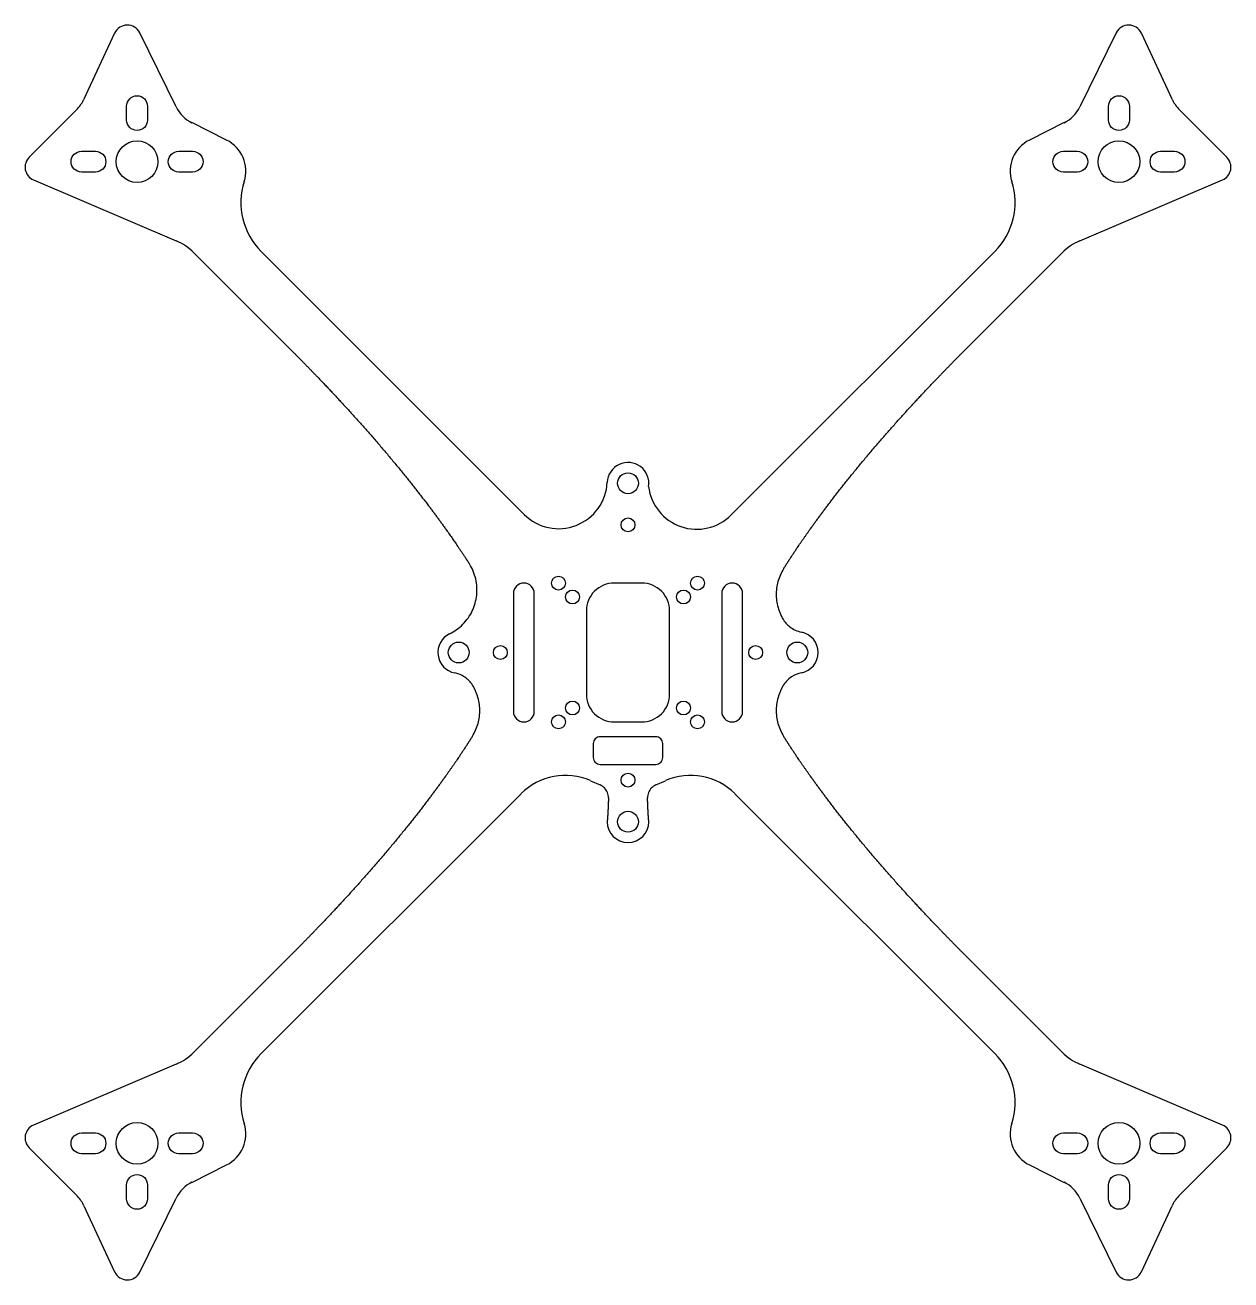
# Model space of a CAD drawing. Header units: millimetres. Extents: x -87 to 87, y -90 to 90.
import ezdxf

# ---------------------------------------------------------------- set-up
doc = ezdxf.new("R2010")
doc.units = ezdxf.units.MM
doc.layers.get('0').update_dxf_attribs({"linetype": 'CONTINUOUS'})

msp = doc.modelspace()

# ---------------------------------------------------------------- linework, layer by layer
for p, q in [((-73.94, 89.23), (-78.42, 79.6)), ((-65.07, 78.6), (-70.33, 89.27)), ((70.33, 89.27), (65.07, 78.6)), ((78.42, 79.6), (73.94, 89.23)), ((-79.42, 78.17), (-86.25, 71.34)), ((86.25, 71.34), (79.42, 78.17)), ((-57.81, 73.82), (-62.83, 76.34)), ((62.83, 76.34), (57.81, 73.82)), ((-85.62, 68.09), (-65.06, 59.3)), ((65.06, 59.3), (85.62, 68.09)), ((-62.55, 57.6), (-48.83, 43.88)), ((-14.94, 19.89), (-52.82, 57.77)), ((52.82, 57.77), (14.86, 19.81)), ((48.83, 43.88), (62.55, 57.6)), ((-5.4, -18.47), (-4.02, -19.07)), ((4.02, -19.07), (5.4, -18.47)), ((-52.82, -57.77), (-15.39, -20.34)), ((15.39, -20.34), (52.82, -57.77)), ((-48.83, -43.88), (-62.55, -57.6)), ((62.55, -57.6), (48.83, -43.88)), ((-65.06, -59.3), (-85.62, -68.09)), ((85.62, -68.09), (65.06, -59.3)), ((-86.25, -71.34), (-79.42, -78.17)), ((79.42, -78.17), (86.25, -71.34)), ((-62.83, -76.34), (-57.81, -73.82)), ((57.81, -73.82), (62.83, -76.34)), ((-70.33, -89.27), (-65.07, -78.6)), ((65.07, -78.6), (70.33, -89.27)), ((-78.42, -79.6), (-73.94, -89.23)), ((73.94, -89.23), (78.42, -79.6))]:
    msp.add_line(p, q)
for points in [[(-72.21, 78.71, -1), (-69.21, 78.71), (-69.21, 76.71, -1), (-72.21, 76.71)], [(69.21, 78.71, -1), (72.21, 78.71), (72.21, 76.71, -1), (69.21, 76.71)], [(-78.71, 69.21, -1), (-78.71, 72.21), (-76.71, 72.21, -1), (-76.71, 69.21)], [(-62.71, 72.21, -1), (-62.71, 69.21), (-64.71, 69.21, -1), (-64.71, 72.21)], [(62.71, 69.21, -1), (62.71, 72.21), (64.71, 72.21, -1), (64.71, 69.21)], [(78.71, 72.21, -1), (78.71, 69.21), (76.71, 69.21, -1), (76.71, 72.21)], [(-16.5, 8.5), (-16.5, -8.5, 1), (-13.5, -8.5), (-13.5, 8.5, 1)], [(6, -6), (6, 6, 0.414214), (2, 10), (-2, 10, 0.414214), (-6, 6), (-6, -6, 0.414214), (-2, -10), (2, -10, 0.414214)], [(13.5, 8.5), (13.5, -8.5, 1), (16.5, -8.5), (16.5, 8.5, 1)], [(4, -12.13), (-4, -12.13, 0.414214), (-5, -13.13), (-5, -15.13, 0.414214), (-4, -16.13), (4, -16.13, 0.414214), (5, -15.13), (5, -13.13, 0.414214)], [(-78.71, -72.21, -1), (-78.71, -69.21), (-76.71, -69.21, -1), (-76.71, -72.21)], [(-62.71, -69.21, -1), (-62.71, -72.21), (-64.71, -72.21, -1), (-64.71, -69.21)], [(62.71, -72.21, -1), (62.71, -69.21), (64.71, -69.21, -1), (64.71, -72.21)], [(78.71, -69.21, -1), (78.71, -72.21), (76.71, -72.21, -1), (76.71, -69.21)], [(-69.21, -78.71, -1), (-72.21, -78.71), (-72.21, -76.71, -1), (-69.21, -76.71)], [(72.21, -78.71, -1), (69.21, -78.71), (69.21, -76.71, -1), (72.21, -76.71)]]:
    msp.add_lwpolyline(points, format="xyb", close=True)
for centre, radius in [((-70.71, 70.71), 3), ((70.71, 70.71), 3), ((0, 24.38), 1.5), ((0, 18.38), 1), ((-10, 10), 1), ((10, 10), 1), ((-8, 8), 1), ((8, 8), 1), ((-24.38, 0), 1.5), ((-18.38, 0), 1), ((18.38, 0), 1), ((24.38, 0), 1.5), ((-8, -8), 1), ((8, -8), 1), ((-10, -10), 1), ((10, -10), 1), ((0, -18.38), 1), ((0, -24.38), 1.5), ((-70.71, -70.71), 3), ((70.71, -70.71), 3)]:
    msp.add_circle(centre, radius)
for centre, radius, start, end in [((-72.12, 88.39), 2, 26.2122, 155.0419), ((72.12, 88.39), 2, 24.9581, 153.7878), ((-82.96, 81.71), 5, 315, 335.0419), ((82.96, 81.71), 5, 204.9581, 225), ((-60.59, 80.8), 5, 206.2122, 243.3585), ((60.59, 80.8), 5, 296.6415, 333.7878), ((-60.05, 69.35), 5, -17.495, 63.3585), ((60.05, 69.35), 5, 116.6415, 197.495), ((-84.84, 69.93), 2, 135, 246.8539), ((84.84, 69.93), 2, -66.8539, 45), ((-45.75, 64.84), 10, 162.505, 225), ((45.75, 64.84), 10, -45, 17.495), ((-68.2, 51.94), 8, 45, 66.8539), ((68.2, 51.94), 8, 113.1461, 135), ((0, 24.38), 3, -9.2524, 177.397), ((-9.99, 24.84), 7, 225, 357.397), ((9.91, 24.76), 7, 187.0185, 315), ((-24.38, 0), 3, 115.8773, 258.7271), ((24.38, 0), 3, -78.7271, 78.7271), ((-9.03, -26.7), 9, 66.2466, 135), ((9.03, -26.7), 9, 45, 113.7534), ((0, -24.38), 3, 180, 360), ((-68.2, -51.94), 8, 293.1461, 315), ((-45.75, -64.84), 10, 135, 197.495), ((45.75, -64.84), 10, -17.495, 45), ((68.2, -51.94), 8, 225, 246.8539), ((-84.84, -69.93), 2, 113.1461, 225), ((-60.05, -69.35), 5, -63.3585, 17.495), ((60.05, -69.35), 5, 162.505, 243.3585), ((84.84, -69.93), 2, -45, 66.8539), ((-60.59, -80.8), 5, 116.6415, 153.7878), ((60.59, -80.8), 5, 26.2122, 63.3585), ((-82.96, -81.71), 5, 24.9581, 45), ((82.96, -81.71), 5, 135, 155.0419), ((-72.12, -88.39), 2, 204.9581, 333.7878), ((72.12, -88.39), 2, 206.2122, 335.0419)]:
    msp.add_arc(centre, radius, start, end)
for points, degree, knots in [([(-48.83, 43.88), (-47.67, 42.72), (-45.41, 40.43), (-42.2, 37.09), (-38.28, 32.81), (-33.91, 27.74), (-30.01, 22.9), (-27.04, 18.94), (-24.99, 16.03), (-23.69, 14.07), (-22.99, 12.99), (-22.85, 12.76)], 5, [0, 0, 0, 0, 0, 0, 0.1, 0.2, 0.3, 0.4, 0.5, 0.6, 0.6278177, 0.6278177, 0.6278177, 0.6278177, 0.6278177, 0.6278177]), ([(22.41, 12.07), (22.64, 12.44), (23.41, 13.65), (24.79, 15.74), (26.93, 18.79), (30.01, 22.9), (33.91, 27.74), (38.28, 32.81), (42.2, 37.09), (45.41, 40.43), (47.67, 42.72), (48.83, 43.88)], 5, [-0.644262, -0.644262, -0.644262, -0.644262, -0.644262, -0.644262, -0.6, -0.5, -0.4, -0.3, -0.2, -0.1, 0, 0, 0, 0, 0, 0]), ([(22.41, 12.07), (22.06, 11.5), (21.51, 10.26), (21.25, 8.24), (21.56, 6.39), (22.04, 5.3), (22.29, 4.86)], 3, [-1, -1, -1, -1, -0.8, -0.6, -0.4, -0.2486809, -0.2486809, -0.2486809, -0.2486809]), ([(22.29, 4.86), (22.55, 4.41), (22.9, 4.02), (23.55, 3.51), (23.82, 3.35), (24.38, 3.1), (24.67, 3), (24.97, 2.94)], 3, [0, 0, 0, 0, 0.1562578, 0.1562578, 0.2484965, 0.2484965, 0.3407353, 0.3407353, 0.3407353, 0.3407353]), ([(-22.29, -4.86), (-22.55, -4.41), (-22.9, -4.02), (-23.55, -3.51), (-23.82, -3.35), (-24.38, -3.1), (-24.67, -3), (-24.97, -2.94)], 3, [0, 0, 0, 0, 0.1562578, 0.1562578, 0.2484965, 0.2484965, 0.3407353, 0.3407353, 0.3407353, 0.3407353]), ([(24.97, -2.94), (24.46, -3.04), (23.97, -3.24), (23.28, -3.7), (23.05, -3.9), (22.63, -4.35), (22.44, -4.6), (22.29, -4.86)], 3, [0, 0, 0, 0, 0.1562578, 0.1562578, 0.2484965, 0.2484965, 0.3407353, 0.3407353, 0.3407353, 0.3407353]), ([(-22.41, -12.07), (-22.06, -11.5), (-21.51, -10.26), (-21.25, -8.24), (-21.56, -6.39), (-22.04, -5.3), (-22.29, -4.86)], 3, [-1, -1, -1, -1, -0.8, -0.6, -0.4, -0.2486809, -0.2486809, -0.2486809, -0.2486809]), ([(22.29, -4.86), (22.04, -5.3), (21.56, -6.39), (21.25, -8.24), (21.51, -10.26), (22.06, -11.5), (22.41, -12.07)], 3, [0.248681, 0.248681, 0.248681, 0.248681, 0.4, 0.6, 0.8, 1, 1, 1, 1]), ([(-22.41, -12.07), (-22.64, -12.44), (-23.41, -13.65), (-24.79, -15.74), (-26.93, -18.79), (-30.01, -22.9), (-33.91, -27.74), (-38.28, -32.81), (-42.2, -37.09), (-45.41, -40.43), (-47.67, -42.72), (-48.83, -43.88)], 5, [-0.644262, -0.644262, -0.644262, -0.644262, -0.644262, -0.644262, -0.6, -0.5, -0.4, -0.3, -0.2, -0.1, 0, 0, 0, 0, 0, 0]), ([(48.83, -43.88), (47.67, -42.72), (45.41, -40.43), (42.2, -37.09), (38.28, -32.81), (33.91, -27.74), (30.01, -22.9), (26.93, -18.79), (24.79, -15.74), (23.41, -13.65), (22.64, -12.44), (22.41, -12.07)], 5, [0, 0, 0, 0, 0, 0, 0.1, 0.2, 0.3, 0.4, 0.5, 0.6, 0.644262, 0.644262, 0.644262, 0.644262, 0.644262, 0.644262]), ([(-2.82, -20.93), (-2.82, -20.67), (-2.87, -20.41), (-3.06, -19.93), (-3.2, -19.71), (-3.56, -19.33), (-3.78, -19.18), (-4.02, -19.07)], 3, [0, 0, 0, 0, 0.0781289, 0.0781289, 0.1562578, 0.1562578, 0.2346706, 0.2346706, 0.2346706, 0.2346706]), ([(4.02, -19.07), (3.78, -19.18), (3.56, -19.33), (3.2, -19.7), (3.06, -19.93), (2.87, -20.41), (2.82, -20.67), (2.82, -20.93)], 3, [0, 0, 0, 0, 0.0781289, 0.0781289, 0.1562578, 0.1562578, 0.2346706, 0.2346706, 0.2346706, 0.2346706])]:
    msp.add_open_spline(points, degree=degree, knots=knots)
for points, degree in [([(-25.69, 2.7), (-24.99, 3.04), (-23.69, 3.97), (-22.31, 5.93), (-21.66, 8.23), (-21.8, 10.62), (-22.42, 12.1), (-22.85, 12.76)], 3), ([(-2.82, -20.93), (-2.83, -21.51), (-2.85, -22.09), (-2.88, -22.68), (-2.91, -23.29), (-2.96, -23.9)], 5), ([(2.96, -23.9), (2.91, -23.29), (2.88, -22.68), (2.85, -22.09), (2.83, -21.51), (2.82, -20.93)], 5), ([(-2.96, -23.9), (-2.97, -24), (-2.98, -24.09), (-2.98, -24.19), (-2.99, -24.29), (-3, -24.38)], 5), ([(3, -24.38), (2.99, -24.29), (2.98, -24.19), (2.98, -24.09), (2.97, -24), (2.96, -23.9)], 5)]:
    msp.add_open_spline(points, degree=degree)

doc.saveas('drawing.dxf')
